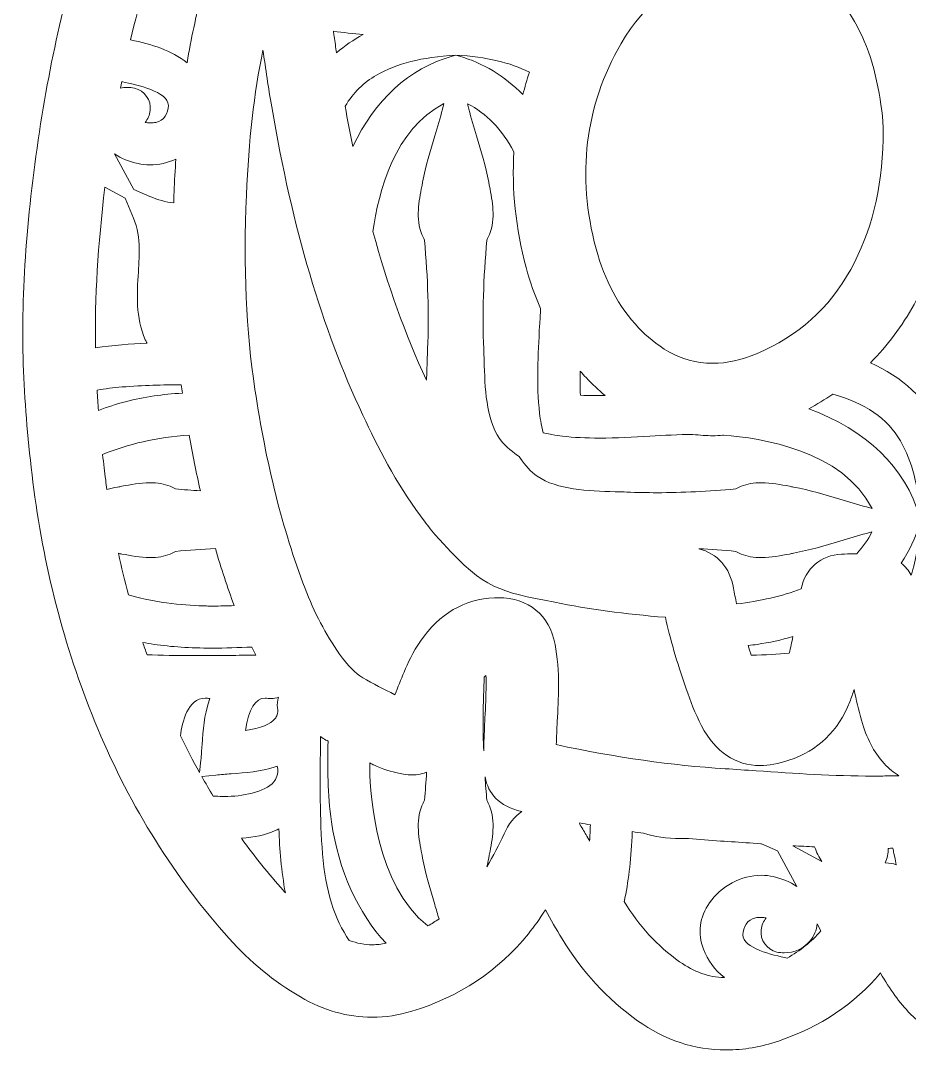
# Model space of a CAD drawing. Header units: inches. Extents: x 792 to 7891, y -1102 to 2748.
# Drawn here: x 3849 to 4306, y -1095 to -566 of the extents above; entities that cross this region are included whole.
import ezdxf

# ---------------------------------------------------------------- set-up
doc = ezdxf.new("R2010")
doc.units = ezdxf.units.IN
doc.header["$MEASUREMENT"] = 0
doc.layers.add('Layer 1', color=7, linetype='Continuous')

# ---------------------------------------------------------------- blocks, each defined once
blk = doc.blocks.new('block 15')
at = {"layer": 'Layer 1', "lineweight": 0}
for points, knots in [([(4744.07, -555.47), (4738.58, -515.81), (4728.66, -478.35), (4714.58, -444.14), (4701.51, -412.35), (4681.05, -383.56), (4653.79, -358.56), (4636.15, -342.39), (4616.35, -332.86), (4594.94, -330.24), (4588.32, -329.43), (4581.64, -329.01), (4575.1, -329.01), (4559.79, -329.01), (4544.75, -331.24), (4530.32, -335.64), (4514.45, -317.03), (4496.29, -301.08), (4476.17, -288.06), (4478.48, -288.44), (4480.87, -288.64), (4483.33, -288.64), (4483.39, -288.64), (4483.97, -288.63), (4483.97, -288.63), (4488.54, -288.57), (4492.7, -288.46), (4497.28, -287.74), (4515.42, -284.91), (4529.08, -274.07), (4535.72, -257.24), (4543.94, -236.41), (4542.36, -216.49), (4531.23, -199.15), (4534.14, -197.76), (4537.17, -196.56), (4540.31, -195.57), (4540.51, -195.63), (4540.75, -195.69), (4541.02, -195.78), (4545.95, -197.24), (4551.14, -199.57), (4557.85, -203.34), (4568.58, -209.35), (4578.83, -216.43), (4588.32, -224.38), (4590.15, -226.07), (4595.3, -230.67), (4603.38, -230.67), (4606.37, -230.67), (4609.27, -230.03), (4612.02, -228.77), (4616.21, -226.86), (4625.81, -220.75), (4624.56, -205.27), (4623.44, -190.58), (4614.05, -181.19), (4610.97, -178.11), (4602.68, -169.83), (4593.38, -164.75), (4585.18, -160.26), (4574.17, -154.24), (4562.38, -151.23), (4549.07, -151.05), (4549.07, -151.05), (4547.24, -151.04), (4547.24, -151.04), (4523.28, -151.04), (4501.75, -157.27), (4483.25, -169.57), (4482.27, -170.22), (4481.66, -170.4), (4480.39, -170.4), (4480.04, -170.4), (4479.68, -170.38), (4479.28, -170.36), (4476.5, -170.17), (4473.7, -170.07), (4470.97, -170.07), (4443.61, -170.07), (4418.63, -179.48), (4396.72, -198.04), (4391.26, -202.66), (4386.11, -207.55), (4381.31, -212.67), (4380.28, -191.22), (4377.92, -172.97), (4374.01, -155.84), (4372.25, -148.15), (4370.27, -142), (4367.76, -136.48), (4360.73, -120.96), (4350, -105.1), (4323.77, -105.1), (4320.71, -105.1), (4317.48, -105.31), (4313.87, -105.74), (4300.78, -107.3), (4287.93, -109.66), (4275.51, -111.94), (4275.51, -111.94), (4267.02, -113.49), (4267.02, -113.49), (4262.03, -114.39), (4256.8, -116.05), (4251.48, -118.42), (4248.35, -119.81), (4238.82, -124.04), (4235.16, -134.4), (4231.53, -144.72), (4236.23, -153.88), (4237.77, -156.89), (4239.15, -159.58), (4240.65, -162.23), (4241.98, -164.57), (4241.98, -164.57), (4242.03, -164.67), (4242.03, -164.67), (4243.01, -166.39), (4243.92, -168.01), (4244.8, -169.67), (4248.86, -177.28), (4251.58, -185.36), (4253.13, -194.37), (4253.53, -196.67), (4253.85, -198.99), (4254.11, -201.34), (4252.34, -199.48), (4250.49, -197.7), (4248.54, -195.98), (4223.35, -173.67), (4194.23, -162.37), (4162.01, -162.37), (4160.45, -162.37), (4158.86, -162.39), (4157.29, -162.45), (4127.81, -163.42), (4102.96, -174.03), (4083.42, -193.97), (4058.05, -194.3), (4038.64, -206.93), (4022.98, -219.28), (4013.76, -226.54), (4009.07, -236.01), (4009.04, -247.43), (4009.02, -254.6), (4013.19, -261.21), (4019.68, -264.28), (4022.15, -265.45), (4024.9, -266.07), (4027.63, -266.07), (4031.94, -266.07), (4036.13, -264.56), (4039.48, -261.81), (4039.48, -261.81), (4042.47, -259.32), (4042.47, -259.32), (4043.71, -258.28), (4044.69, -257.47), (4045.66, -256.72), (4049.04, -254.09), (4052.62, -251.6), (4056.35, -249.24), (4056.09, -263.31), (4061.02, -276.22), (4070.23, -285.61), (4079.27, -294.82), (4091.7, -299.9), (4105.22, -299.9), (4106.14, -299.9), (4107.06, -299.87), (4107.98, -299.83), (4108.98, -299.78), (4109.97, -299.71), (4110.95, -299.63), (4104.15, -304.43), (4097.84, -309.82), (4092.02, -315.79), (4087.25, -315.28), (4082.43, -315.02), (4077.64, -315.02), (4070.92, -315.02), (4064.12, -315.52), (4057.41, -316.52), (4025.88, -321.2), (3996.83, -335.87), (3971.08, -360.13), (3956.2, -374.14), (3943.34, -390.38), (3931.76, -409.76), (3913.95, -439.58), (3898.98, -472.16), (3886.01, -509.37), (3873.74, -544.54), (3864.61, -583.14), (3858.08, -627.38), (3851.44, -672.45), (3849.03, -712.41), (3850.7, -749.54), (3851.53, -767.8), (3853.21, -786.54), (3855.85, -806.82), (3861.46, -849.8), (3872.51, -891.17), (3888.69, -929.77), (3905.56, -970.02), (3928.25, -1006.26), (3956.13, -1037.47), (3966.76, -1049.36), (3979.07, -1059.45), (3992.73, -1067.45), (4004.52, -1074.35), (4016.92, -1077.85), (4029.61, -1077.85), (4036.4, -1077.85), (4043.24, -1076.83), (4049.95, -1074.8), (4074.31, -1067.45), (4094.48, -1054.05), (4109.88, -1034.98), (4112.87, -1031.27), (4115.75, -1027.23), (4118.57, -1022.77), (4121.34, -1027.7), (4124.2, -1032.67), (4127.15, -1037.58), (4137.22, -1054.33), (4150.28, -1068.49), (4165.98, -1079.68), (4179.94, -1089.63), (4195.25, -1094.67), (4211.47, -1094.67), (4220.31, -1094.67), (4229.34, -1093.13), (4238.3, -1090.09), (4259.88, -1082.77), (4277.46, -1071.04), (4290.7, -1055.13), (4290.71, -1055.16), (4290.73, -1055.19), (4290.74, -1055.21), (4295.54, -1063.6), (4300.55, -1070.44), (4306.04, -1076.13), (4316, -1086.44), (4328.34, -1091.89), (4341.74, -1091.89), (4348.13, -1091.89), (4354.63, -1090.63), (4361.06, -1088.15), (4377.8, -1081.69), (4391.67, -1071.82), (4402.4, -1058.77), (4414.15, -1077.37), (4432.06, -1089.18), (4454.55, -1093.04), (4461.73, -1094.28), (4469.06, -1094.9), (4476.36, -1094.9), (4485.26, -1094.9), (4494.22, -1093.97), (4502.99, -1092.13), (4525.96, -1087.32), (4547.54, -1077.17), (4572.97, -1059.22), (4598.8, -1040.98), (4621.29, -1017.69), (4641.72, -988.01), (4660.82, -960.27), (4677.41, -929.18), (4695.49, -887.2), (4712.31, -848.16), (4725.13, -803.89), (4734.68, -751.86), (4737.27, -737.77), (4739.37, -723.64), (4741.41, -709.97), (4742.42, -703.16), (4743.47, -696.11), (4744.58, -689.06), (4747.17, -672.68), (4748.7, -655.93), (4749.15, -639.27), (4749.87, -612.76), (4748.2, -585.35), (4744.07, -555.47)], [0, 0, 0, 0, 1, 1, 1, 2, 2, 2, 3, 3, 3, 4, 4, 4, 5, 5, 5, 6, 6, 6, 7, 7, 7, 8, 8, 8, 9, 9, 9, 10, 10, 10, 11, 11, 11, 12, 12, 12, 13, 13, 13, 14, 14, 14, 15, 15, 15, 16, 16, 16, 17, 17, 17, 18, 18, 18, 19, 19, 19, 20, 20, 20, 21, 21, 21, 22, 22, 22, 23, 23, 23, 24, 24, 24, 25, 25, 25, 26, 26, 26, 27, 27, 27, 28, 28, 28, 29, 29, 29, 30, 30, 30, 31, 31, 31, 32, 32, 32, 33, 33, 33, 34, 34, 34, 35, 35, 35, 36, 36, 36, 37, 37, 37, 38, 38, 38, 39, 39, 39, 40, 40, 40, 41, 41, 41, 42, 42, 42, 43, 43, 43, 44, 44, 44, 45, 45, 45, 46, 46, 46, 47, 47, 47, 48, 48, 48, 49, 49, 49, 50, 50, 50, 51, 51, 51, 52, 52, 52, 53, 53, 53, 54, 54, 54, 55, 55, 55, 56, 56, 56, 57, 57, 57, 58, 58, 58, 59, 59, 59, 60, 60, 60, 61, 61, 61, 62, 62, 62, 63, 63, 63, 64, 64, 64, 65, 65, 65, 66, 66, 66, 67, 67, 67, 68, 68, 68, 69, 69, 69, 70, 70, 70, 71, 71, 71, 72, 72, 72, 73, 73, 73, 74, 74, 74, 75, 75, 75, 76, 76, 76, 77, 77, 77, 78, 78, 78, 79, 79, 79, 80, 80, 80, 81, 81, 81, 82, 82, 82, 83, 83, 83, 84, 84, 84, 85, 85, 85, 86, 86, 86, 87, 87, 87, 88, 88, 88, 89, 89, 89, 90, 90, 90, 91, 91, 91, 92, 92, 92, 93, 93, 93, 94, 94, 94, 95, 95, 95, 95]), ([(3949.44, -484.72), (3953.29, -484.49), (3956.92, -484.27), (3960.51, -484.27), (3961.6, -484.27), (3962.6, -484.29), (3963.58, -484.33), (3968.81, -484.55), (3973.9, -485.75), (3979.14, -488.01), (3979.14, -488.01), (3987.46, -491.59), (3987.46, -491.59), (3987.46, -491.59), (3997.31, -509.79), (3997.31, -509.79), (3993.95, -507.55), (3989.88, -505.85), (3985.2, -504.8), (3983.24, -504.36), (3981.2, -504.13), (3979.13, -504.13), (3969.19, -504.13), (3959.25, -509.15), (3953.19, -517.22), (3948.77, -523.11), (3946.98, -529.92), (3948.01, -536.69), (3946.61, -539.02), (3945.53, -541.41), (3944.72, -543.92), (3943.9, -546.5), (3942.96, -549.43), (3942.16, -552.42), (3939.11, -563.78), (3936.58, -575.44), (3934.51, -587.72), (3926.63, -581.43), (3916.16, -578.11), (3905.54, -575.99), (3910.05, -556.55), (3915.16, -538.7), (3921.12, -521.62), (3925.46, -509.17), (3930.19, -496.93), (3935.21, -485.17), (3935.94, -485.19), (3936.68, -485.2), (3937.45, -485.2), (3941.5, -485.2), (3945.54, -484.95), (3949.44, -484.72)], [0, 0, 0, 0, 1, 1, 1, 2, 2, 2, 3, 3, 3, 4, 4, 4, 5, 5, 5, 6, 6, 6, 7, 7, 7, 8, 8, 8, 9, 9, 9, 10, 10, 10, 11, 11, 11, 12, 12, 12, 13, 13, 13, 14, 14, 14, 15, 15, 15, 16, 16, 16, 17, 17, 17, 17]), ([(4292.06, -626.83), (4292.06, -626.83), (4292.05, -627.08), (4292.05, -627.08), (4291.46, -652.86), (4286.02, -674.7), (4275.42, -693.85), (4264.32, -713.91), (4248.52, -728.07), (4227.11, -737.12), (4219.34, -740.41), (4211.76, -742.08), (4204.57, -742.08), (4187.29, -742.08), (4174.37, -732.21), (4166.57, -723.94), (4156.2, -712.93), (4149.02, -699.61), (4144.63, -683.22), (4134.55, -645.57), (4138.87, -610.13), (4157.49, -577.89), (4169.6, -556.92), (4186.96, -543.51), (4210.54, -536.89), (4216.38, -535.26), (4222.13, -534.42), (4227.62, -534.42), (4245.38, -534.42), (4261.44, -543.3), (4272.84, -559.42), (4281.4, -571.52), (4287.01, -585.9), (4289.98, -603.38), (4291.33, -611.35), (4292.51, -619.15), (4292.06, -626.83)], [0, 0, 0, 0, 1, 1, 1, 2, 2, 2, 3, 3, 3, 4, 4, 4, 5, 5, 5, 6, 6, 6, 7, 7, 7, 8, 8, 8, 9, 9, 9, 10, 10, 10, 11, 11, 11, 12, 12, 12, 12]), ([(4011.32, -582.7), (4010.92, -579.95), (4010.5, -577.08), (4010.06, -574.08), (4009.94, -573.25), (4009.82, -572.42), (4009.7, -571.58), (4014.8, -572.25), (4019.91, -572.79), (4024.97, -573.24), (4020.08, -575.83), (4015.52, -578.99), (4011.32, -582.7)], [0, 0, 0, 0, 1, 1, 1, 2, 2, 2, 3, 3, 3, 4, 4, 4, 4]), ([(4286.75, -954.03), (4266.81, -954.03), (4246.54, -952.65), (4226.94, -951.32), (4221.61, -950.96), (4216.28, -950.6), (4210.95, -950.26), (4183.57, -948.53), (4155.17, -944.49), (4124.19, -937.9), (4124.3, -933.93), (4124.5, -929.9), (4124.69, -925.99), (4124.98, -920.07), (4125.28, -913.94), (4125.34, -907.72), (4125.4, -900.21), (4124.81, -893.03), (4123.57, -886.39), (4120.77, -871.4), (4109.9, -862.46), (4094.49, -862.46), (4093.84, -862.46), (4093.17, -862.47), (4092.47, -862.5), (4076.97, -863.17), (4064.17, -870.63), (4054.44, -884.68), (4050.56, -890.29), (4047.89, -896.14), (4046, -900.61), (4044.36, -904.46), (4042.82, -908.38), (4041.33, -912.24), (4035.56, -909.4), (4030.06, -906.6), (4024.81, -903.5), (4020.86, -901.17), (4017.07, -897.31), (4012.86, -891.35), (4005.77, -881.3), (3999.8, -869.96), (3995.12, -857.64), (3983.57, -827.27), (3975.16, -793.86), (3969.41, -755.52), (3964.91, -725.46), (3963.47, -692.8), (3965.02, -655.68), (3966.19, -627.63), (3968.94, -603.49), (3973.53, -581.26), (3974.9, -590.78), (3976.33, -600.58), (3978, -610.33), (3988.77, -673.23), (4003.65, -723.56), (4024.85, -768.72), (4032.38, -784.75), (4041.79, -803.44), (4054.46, -820.4), (4054.46, -820.4), (4055.81, -822.24), (4055.81, -822.24), (4057.68, -824.78), (4059.61, -827.4), (4062, -830.1), (4085.23, -856.41), (4092.23, -858.62), (4118.11, -863.76), (4118.11, -863.76), (4123.37, -864.81), (4123.37, -864.81), (4140.77, -868.33), (4159.41, -870.85), (4180.26, -872.5), (4182.61, -883.46), (4185.97, -895.03), (4190.9, -909.22), (4193.02, -915.32), (4195.45, -921.85), (4198.85, -928.27), (4206, -941.78), (4216.11, -948.62), (4228.92, -948.62), (4233.46, -948.62), (4238.16, -947.77), (4243.69, -945.93), (4258.57, -941), (4269.08, -930.88), (4274.94, -915.85), (4275.75, -913.76), (4276.5, -911.67), (4277.18, -909.58), (4278.26, -914.85), (4279.53, -920.11), (4280.97, -925.34), (4283.5, -934.51), (4287.18, -941.56), (4292.55, -947.54), (4295.04, -950.31), (4297.64, -952.35), (4300.21, -953.85), (4298.48, -953.88), (4296.76, -953.91), (4295.03, -953.95), (4292.35, -954), (4289.57, -954.03), (4286.75, -954.03)], [0, 0, 0, 0, 1, 1, 1, 2, 2, 2, 3, 3, 3, 4, 4, 4, 5, 5, 5, 6, 6, 6, 7, 7, 7, 8, 8, 8, 9, 9, 9, 10, 10, 10, 11, 11, 11, 12, 12, 12, 13, 13, 13, 14, 14, 14, 15, 15, 15, 16, 16, 16, 17, 17, 17, 18, 18, 18, 19, 19, 19, 20, 20, 20, 21, 21, 21, 22, 22, 22, 23, 23, 23, 24, 24, 24, 25, 25, 25, 26, 26, 26, 27, 27, 27, 28, 28, 28, 29, 29, 29, 30, 30, 30, 31, 31, 31, 32, 32, 32, 33, 33, 33, 34, 34, 34, 35, 35, 35, 36, 36, 36, 36]), ([(4107.04, -604.12), (4097.65, -594.52), (4086.56, -587.8), (4074.39, -584.4), (4074.39, -584.4), (4072.51, -583.88), (4072.51, -583.88), (4072.51, -583.88), (4070.63, -584.4), (4070.63, -584.4), (4048.7, -590.52), (4030.87, -606.95), (4019.66, -630.75), (4018.29, -624.02), (4016.97, -617.12), (4015.72, -610.07), (4020, -603.07), (4025.28, -597.84), (4031.78, -594.12), (4042.29, -588.12), (4054.87, -584.92), (4072.51, -583.76), (4088.58, -584.82), (4100.44, -587.57), (4110.37, -592.58), (4109.12, -596.39), (4108.01, -600.24), (4107.04, -604.12)], [0, 0, 0, 0, 1, 1, 1, 2, 2, 2, 3, 3, 3, 4, 4, 4, 5, 5, 5, 6, 6, 6, 7, 7, 7, 8, 8, 8, 9, 9, 9, 9]), ([(3924.92, -609.64), (3924.9, -613.47), (3922.68, -617.69), (3918.5, -618.37), (3917.52, -618.53), (3916.56, -618.61), (3915.65, -618.61), (3914.67, -618.61), (3913.77, -618.52), (3912.97, -618.34), (3914.38, -616.7), (3915.33, -614.62), (3915.6, -612.29), (3916.22, -606.89), (3912.83, -602.08), (3907.54, -600.84), (3906.29, -600.55), (3905, -600.4), (3903.7, -600.4), (3902.56, -600.4), (3901.42, -600.52), (3900.3, -600.74), (3900.51, -599.63), (3900.73, -598.53), (3900.95, -597.42), (3901.11, -597.46), (3901.28, -597.49), (3901.45, -597.53), (3908.49, -599.03), (3924.98, -602.54), (3924.92, -609.64)], [0, 0, 0, 0, 1, 1, 1, 2, 2, 2, 3, 3, 3, 4, 4, 4, 5, 5, 5, 6, 6, 6, 7, 7, 7, 8, 8, 8, 9, 9, 9, 10, 10, 10, 10]), ([(4055.54, -648.99), (4055.4, -649.7), (4055.26, -650.44), (4055.11, -651.2), (4053.65, -658.63), (4051.83, -667.89), (4055.11, -675.94), (4055.49, -676.87), (4055.94, -677.8), (4056.48, -678.76), (4058.27, -698.25), (4058.82, -717.06), (4058.09, -734.65), (4058.01, -736.59), (4057.95, -738.58), (4057.89, -740.62), (4057.79, -743.88), (4057.69, -747.28), (4057.49, -750.71), (4046.62, -727.21), (4037.61, -702.2), (4029.99, -674.38), (4032.79, -654.11), (4041.2, -621.55), (4066.45, -608.74), (4066.45, -608.74), (4065.73, -611.52), (4065.73, -611.52), (4064.55, -616.09), (4063.14, -620.76), (4061.77, -625.27), (4059.46, -632.91), (4057.08, -640.81), (4055.54, -648.99)], [0, 0, 0, 0, 1, 1, 1, 2, 2, 2, 3, 3, 3, 4, 4, 4, 5, 5, 5, 6, 6, 6, 7, 7, 7, 8, 8, 8, 9, 9, 9, 10, 10, 10, 11, 11, 11, 11]), ([(4283.59, -815.83), (4279.02, -814.64), (4274.35, -813.23), (4269.83, -811.87), (4262.19, -809.56), (4254.29, -807.18), (4246.12, -805.64), (4245.41, -805.5), (4244.67, -805.36), (4243.92, -805.21), (4239.54, -804.35), (4234.59, -803.38), (4229.54, -803.38), (4225.59, -803.38), (4222.2, -803.97), (4219.17, -805.21), (4218.24, -805.58), (4217.31, -806.04), (4216.35, -806.57), (4202.45, -807.86), (4188.86, -808.51), (4175.96, -808.51), (4170.74, -808.51), (4165.53, -808.4), (4160.46, -808.19), (4158.49, -808.11), (4156.46, -808.05), (4154.39, -807.99), (4140.49, -807.57), (4124.75, -807.09), (4114.37, -800.06), (4111.04, -797.81), (4108.26, -794.32), (4105.76, -790.88), (4105.76, -790.88), (4105.12, -789.99), (4105.12, -789.99), (4105.12, -789.99), (4104.23, -789.35), (4104.23, -789.35), (4100.79, -786.85), (4097.31, -784.07), (4095.05, -780.74), (4088.02, -770.36), (4087.54, -754.62), (4087.12, -740.73), (4087.06, -738.65), (4087, -736.62), (4086.92, -734.65), (4086.19, -717.05), (4086.74, -698.24), (4088.54, -678.76), (4089.07, -677.8), (4089.52, -676.87), (4089.9, -675.94), (4093.18, -667.89), (4091.36, -658.63), (4089.9, -651.19), (4089.75, -650.43), (4089.61, -649.7), (4089.47, -648.99), (4087.93, -640.81), (4085.55, -632.91), (4083.24, -625.27), (4081.88, -620.76), (4080.47, -616.09), (4079.28, -611.52), (4079.28, -611.52), (4078.57, -608.76), (4078.57, -608.76), (4088.19, -613.67), (4096.19, -621.93), (4102.45, -633.41), (4101.2, -652.7), (4103.31, -672.68), (4108.71, -692.85), (4110.66, -700.12), (4113.15, -707.21), (4116.14, -713.95), (4115.99, -716.92), (4115.81, -719.9), (4115.64, -722.87), (4114.78, -737.54), (4113.9, -752.71), (4115.62, -767.77), (4115.81, -769.42), (4116.1, -771.18), (4116.49, -773.14), (4116.49, -773.14), (4117.41, -777.7), (4117.41, -777.7), (4117.41, -777.7), (4121.97, -778.62), (4121.97, -778.62), (4123.93, -779.01), (4125.69, -779.3), (4127.34, -779.49), (4133.2, -780.16), (4139.45, -780.48), (4146.44, -780.48), (4155.12, -780.48), (4163.86, -779.98), (4172.32, -779.49), (4179.54, -779.08), (4187.01, -778.65), (4194.26, -778.55), (4198.03, -779.03), (4201.41, -779.26), (4204.57, -779.26), (4206.33, -779.26), (4207.99, -779.14), (4209.6, -779.02), (4209.6, -779.02), (4210.12, -778.98), (4210.12, -778.98), (4229.16, -780.37), (4271.35, -786.85), (4286.38, -816.55), (4286.38, -816.55), (4283.59, -815.83), (4283.59, -815.83)], [0, 0, 0, 0, 1, 1, 1, 2, 2, 2, 3, 3, 3, 4, 4, 4, 5, 5, 5, 6, 6, 6, 7, 7, 7, 8, 8, 8, 9, 9, 9, 10, 10, 10, 11, 11, 11, 12, 12, 12, 13, 13, 13, 14, 14, 14, 15, 15, 15, 16, 16, 16, 17, 17, 17, 18, 18, 18, 19, 19, 19, 20, 20, 20, 21, 21, 21, 22, 22, 22, 23, 23, 23, 24, 24, 24, 25, 25, 25, 26, 26, 26, 27, 27, 27, 28, 28, 28, 29, 29, 29, 30, 30, 30, 31, 31, 31, 32, 32, 32, 33, 33, 33, 34, 34, 34, 35, 35, 35, 36, 36, 36, 37, 37, 37, 38, 38, 38, 39, 39, 39, 40, 40, 40, 40]), ([(3909.38, -639.55), (3911.33, -640), (3913.37, -640.22), (3915.44, -640.22), (3920, -640.22), (3924.59, -639.13), (3928.8, -637.18), (3928.41, -642.77), (3928.1, -648.39), (3927.86, -654.13), (3927.79, -655.93), (3927.72, -657.78), (3927.66, -659.74), (3923.58, -659.24), (3919.56, -658.12), (3915.44, -656.35), (3915.44, -656.35), (3907.12, -652.76), (3907.12, -652.76), (3907.12, -652.76), (3897.28, -634.56), (3897.28, -634.56), (3900.63, -636.8), (3904.7, -638.5), (3909.38, -639.55)], [0, 0, 0, 0, 1, 1, 1, 2, 2, 2, 3, 3, 3, 4, 4, 4, 5, 5, 5, 6, 6, 6, 7, 7, 7, 8, 8, 8, 8]), ([(3902.66, -657.22), (3902.66, -657.22), (3906.25, -665.54), (3906.25, -665.54), (3908.5, -670.78), (3909.7, -675.87), (3909.92, -681.1), (3910.11, -685.63), (3909.82, -690.31), (3909.51, -695.26), (3908.79, -706.62), (3908.05, -718.37), (3913.09, -729.95), (3913.37, -730.58), (3913.66, -731.2), (3913.96, -731.81), (3905.53, -732.11), (3896.57, -732.74), (3887.48, -734.1), (3887.08, -708.5), (3888.68, -681.36), (3892.36, -651.64), (3892.36, -651.64), (3902.66, -657.22), (3902.66, -657.22)], [0, 0, 0, 0, 1, 1, 1, 2, 2, 2, 3, 3, 3, 4, 4, 4, 5, 5, 5, 6, 6, 6, 7, 7, 7, 8, 8, 8, 8]), ([(4324.69, -742.59), (4326.87, -749.89), (4329.49, -756.42), (4332.65, -762.41), (4329.18, -766.48), (4326.25, -770.78), (4323.89, -775.26), (4323.57, -775.89), (4323.25, -776.51), (4322.94, -777.15), (4322.62, -776.51), (4322.3, -775.89), (4321.98, -775.26), (4314.26, -760.58), (4301.56, -748.97), (4285.57, -741.78), (4294.32, -732.96), (4301.83, -722.93), (4307.96, -711.85), (4312.89, -702.94), (4316.95, -693.66), (4320.15, -683.95), (4319.46, -689.62), (4319.02, -695.5), (4318.82, -701.61), (4318.48, -714.78), (4320.4, -728.18), (4324.69, -742.59)], [0, 0, 0, 0, 1, 1, 1, 2, 2, 2, 3, 3, 3, 4, 4, 4, 5, 5, 5, 6, 6, 6, 7, 7, 7, 8, 8, 8, 9, 9, 9, 9]), ([(4136.51, -746.14), (4137.5, -747.26), (4138.5, -748.37), (4139.51, -749.44), (4142.63, -752.75), (4145.88, -755.8), (4149.26, -758.59), (4147.41, -758.64), (4145.51, -758.67), (4143.6, -758.67), (4141.1, -758.67), (4138.78, -758.61), (4136.61, -758.5), (4136.39, -754.33), (4136.41, -750.15), (4136.51, -746.14)], [0, 0, 0, 0, 1, 1, 1, 2, 2, 2, 3, 3, 3, 4, 4, 4, 5, 5, 5, 5]), ([(3901.2, -754.23), (3911.88, -753.38), (3922.54, -753.13), (3931.53, -753.06), (3931.72, -754.54), (3931.91, -755.98), (3932.11, -757.37), (3926.91, -757.68), (3922.11, -758.16), (3917.58, -758.82), (3907.76, -760.25), (3898.04, -762.8), (3889, -766.28), (3888.73, -762.78), (3888.49, -759.3), (3888.29, -755.86), (3892.41, -755.13), (3896.73, -754.59), (3901.2, -754.23)], [0, 0, 0, 0, 1, 1, 1, 2, 2, 2, 3, 3, 3, 4, 4, 4, 5, 5, 5, 6, 6, 6, 6]), ([(4310.71, -824.48), (4310.71, -824.48), (4311.23, -822.6), (4311.23, -822.6), (4311.23, -822.6), (4310.71, -820.72), (4310.71, -820.72), (4303.76, -795.83), (4283.08, -776), (4253.91, -765.44), (4258.11, -763.15), (4262.2, -760.65), (4266.16, -757.94), (4282.77, -762.43), (4294.47, -770.48), (4300.99, -781.88), (4306.99, -792.39), (4310.19, -804.97), (4311.35, -822.6), (4310.61, -833.83), (4309.05, -843.01), (4306.46, -850.9), (4305.22, -848.5), (4303.47, -846.38), (4301.34, -844.72), (4305.57, -838.41), (4308.71, -831.63), (4310.71, -824.48)], [0, 0, 0, 0, 1, 1, 1, 2, 2, 2, 3, 3, 3, 4, 4, 4, 5, 5, 5, 6, 6, 6, 7, 7, 7, 8, 8, 8, 9, 9, 9, 9]), ([(3935.6, -778.93), (3937.34, -788.75), (3939.28, -798.32), (3941.39, -807.54), (3936.94, -807.27), (3932.73, -806.95), (3928.66, -806.57), (3927.7, -806.04), (3926.77, -805.58), (3925.84, -805.21), (3922.81, -803.97), (3919.42, -803.38), (3915.47, -803.38), (3910.42, -803.38), (3905.47, -804.35), (3901.09, -805.21), (3900.34, -805.36), (3899.6, -805.5), (3898.89, -805.64), (3897.01, -805.99), (3895.17, -806.39), (3893.39, -806.81), (3893.17, -805.24), (3892.94, -803.62), (3892.73, -802), (3892.19, -797.88), (3891.68, -793.63), (3891.16, -788.91), (3903.8, -783.52), (3919.24, -780.06), (3935.6, -778.93)], [0, 0, 0, 0, 1, 1, 1, 2, 2, 2, 3, 3, 3, 4, 4, 4, 5, 5, 5, 6, 6, 6, 7, 7, 7, 8, 8, 8, 9, 9, 9, 10, 10, 10, 10]), ([(4216.35, -838.64), (4217.31, -839.17), (4218.24, -839.62), (4219.17, -840), (4222.2, -841.23), (4225.59, -841.83), (4229.54, -841.83), (4234.59, -841.83), (4239.54, -840.86), (4243.92, -840), (4244.67, -839.85), (4245.41, -839.71), (4246.12, -839.57), (4254.29, -838.03), (4262.19, -835.65), (4269.83, -833.34), (4274.35, -831.97), (4279.02, -830.56), (4283.59, -829.38), (4283.59, -829.38), (4286.35, -828.67), (4286.35, -828.67), (4284.3, -832.67), (4281.68, -836.4), (4278.49, -839.83), (4276.28, -839.85), (4274.15, -839.93), (4272.26, -840.01), (4272.26, -840.01), (4270.69, -840.07), (4270.69, -840.07), (4260.26, -840.47), (4251.98, -847.61), (4249.98, -857.89), (4240.15, -861.61), (4228.86, -864.23), (4216.83, -865.6), (4216.22, -862.85), (4215.7, -860.19), (4215.25, -857.54), (4213.45, -847.05), (4206.92, -839.76), (4197.38, -837.27), (4203.61, -837.59), (4209.95, -838.04), (4216.35, -838.64)], [0, 0, 0, 0, 1, 1, 1, 2, 2, 2, 3, 3, 3, 4, 4, 4, 5, 5, 5, 6, 6, 6, 7, 7, 7, 8, 8, 8, 9, 9, 9, 10, 10, 10, 11, 11, 11, 12, 12, 12, 13, 13, 13, 14, 14, 14, 15, 15, 15, 15]), ([(3901.09, -840), (3905.47, -840.86), (3910.42, -841.83), (3915.47, -841.83), (3919.42, -841.83), (3922.81, -841.23), (3925.84, -840), (3926.77, -839.62), (3927.7, -839.17), (3928.66, -838.64), (3935.37, -838.02), (3942.22, -837.54), (3949.09, -837.22), (3952.02, -847.23), (3955.25, -857.04), (3958.72, -866.47), (3955.09, -866.62), (3951.35, -866.72), (3947.65, -866.72), (3946.59, -866.72), (3945.53, -866.71), (3944.46, -866.69), (3934.53, -866.53), (3919.83, -865.38), (3904.47, -860.99), (3902.56, -853.91), (3900.83, -846.77), (3899.28, -839.65), (3899.87, -839.76), (3900.47, -839.88), (3901.09, -840)], [0, 0, 0, 0, 1, 1, 1, 2, 2, 2, 3, 3, 3, 4, 4, 4, 5, 5, 5, 6, 6, 6, 7, 7, 7, 8, 8, 8, 9, 9, 9, 10, 10, 10, 10]), ([(4245.73, -882.39), (4245.19, -885.2), (4244.57, -888.08), (4243.84, -890.97), (4243.83, -890.98), (4243.82, -890.98), (4243.81, -890.98), (4237.86, -891.45), (4231.57, -891.77), (4224.31, -891.96), (4223.74, -890.26), (4223.2, -888.61), (4222.69, -886.99), (4224.34, -886.81), (4225.91, -886.61), (4227.43, -886.39), (4233.63, -885.48), (4239.76, -884.15), (4245.73, -882.39)], [0, 0, 0, 0, 1, 1, 1, 2, 2, 2, 3, 3, 3, 4, 4, 4, 5, 5, 5, 6, 6, 6, 6]), ([(3917.58, -886.39), (3926.44, -887.68), (3936.14, -888.31), (3947.24, -888.31), (3947.24, -888.31), (3947.25, -888.31), (3947.25, -888.31), (3954.2, -888.31), (3961.12, -888.07), (3967.74, -887.78), (3968.44, -889.2), (3969.14, -890.59), (3969.85, -891.97), (3965.31, -891.99), (3960.75, -892.03), (3956.3, -892.07), (3950.47, -892.12), (3944.44, -892.17), (3938.52, -892.17), (3929.08, -892.17), (3921.14, -892.03), (3913.96, -891.73), (3913.2, -889.58), (3912.48, -887.47), (3911.78, -885.41), (3913.72, -885.78), (3915.66, -886.11), (3917.58, -886.39)], [0, 0, 0, 0, 1, 1, 1, 2, 2, 2, 3, 3, 3, 4, 4, 4, 5, 5, 5, 6, 6, 6, 7, 7, 7, 8, 8, 8, 9, 9, 9, 9]), ([(4086.92, -910.55), (4087, -908.5), (4087.07, -906.36), (4087.14, -904.18), (4087.14, -904.18), (4087.17, -903.2), (4087.17, -903.2), (4087.47, -902.88), (4087.77, -902.59), (4088.05, -902.32), (4088.13, -903.97), (4088.17, -905.66), (4088.15, -907.39), (4088.1, -912.92), (4087.83, -918.38), (4087.55, -924.17), (4087.34, -928.44), (4087.1, -933.29), (4086.98, -937.98), (4086.98, -937.98), (4086.89, -940.99), (4086.89, -940.99), (4086.5, -930.53), (4086.51, -920.36), (4086.92, -910.55)], [0, 0, 0, 0, 1, 1, 1, 2, 2, 2, 3, 3, 3, 4, 4, 4, 5, 5, 5, 6, 6, 6, 7, 7, 7, 8, 8, 8, 8]), ([(3943.82, -913.99), (3944.57, -913.99), (3945.37, -914.07), (3946.2, -914.21), (3946.21, -914.21), (3946.21, -914.21), (3946.22, -914.21), (3946.09, -914.56), (3945.96, -914.92), (3945.84, -915.27), (3943.28, -922.87), (3942.76, -930.52), (3942.25, -937.92), (3942.06, -940.65), (3941.88, -943.23), (3941.61, -945.8), (3941.61, -945.8), (3940.92, -952.21), (3940.92, -952.21), (3937.52, -946.11), (3934.25, -939.8), (3931.14, -933.36), (3932.05, -926.33), (3934.92, -913.99), (3943.82, -913.99)], [0, 0, 0, 0, 1, 1, 1, 2, 2, 2, 3, 3, 3, 4, 4, 4, 5, 5, 5, 6, 6, 6, 7, 7, 7, 8, 8, 8, 8]), ([(3976.2, -914.12), (3976.73, -914.19), (3977.26, -914.23), (3977.79, -914.23), (3979.08, -914.23), (3980.35, -914), (3981.55, -913.56), (3980.93, -915.25), (3980.74, -917.08), (3981, -918.91), (3981.44, -922.03), (3980.57, -923.56), (3979.77, -924.54), (3977.48, -927.37), (3972.38, -929.38), (3964.57, -930.55), (3966.23, -919.56), (3969.6, -914), (3974.62, -914), (3975.12, -914), (3975.65, -914.04), (3976.2, -914.12)], [0, 0, 0, 0, 1, 1, 1, 2, 2, 2, 3, 3, 3, 4, 4, 4, 5, 5, 5, 6, 6, 6, 7, 7, 7, 7]), ([(4029.7, -1040.65), (4025.8, -1040.65), (4021.83, -1039.89), (4017.88, -1038.38), (4010.26, -1027.82), (4005.64, -1012.87), (4004.13, -993.91), (4002.69, -975.79), (4002.86, -957.01), (4003.03, -938.84), (4003.04, -937.15), (4003.06, -935.45), (4003.07, -933.75), (4004, -934.37), (4004.95, -934.96), (4005.9, -935.52), (4006.27, -935.74), (4006.64, -935.95), (4007, -936.15), (4006.59, -949.3), (4006.65, -963.29), (4008.72, -977.53), (4012.35, -1002.45), (4022.36, -1024.5), (4036.74, -1039.85), (4034.38, -1040.38), (4032.02, -1040.65), (4029.7, -1040.65)], [0, 0, 0, 0, 1, 1, 1, 2, 2, 2, 3, 3, 3, 4, 4, 4, 5, 5, 5, 6, 6, 6, 7, 7, 7, 8, 8, 8, 9, 9, 9, 9]), ([(3949.31, -953.5), (3951.88, -953.23), (3954.46, -953.05), (3957.19, -952.86), (3964.59, -952.35), (3972.25, -951.83), (3979.84, -949.27), (3980.19, -949.15), (3980.55, -949.02), (3980.9, -948.89), (3980.9, -948.9), (3980.9, -948.9), (3980.9, -948.91), (3981.66, -953.32), (3980.25, -955.6), (3979.13, -956.93), (3974.42, -962.51), (3962.58, -964.5), (3953.87, -964.5), (3953.48, -964.5), (3953.09, -964.49), (3952.71, -964.48), (3951.15, -964.45), (3949.59, -964.39), (3947.98, -964.32), (3945.98, -961.04), (3944.01, -957.69), (3942.08, -954.28), (3942.08, -954.28), (3949.31, -953.5), (3949.31, -953.5)], [0, 0, 0, 0, 1, 1, 1, 2, 2, 2, 3, 3, 3, 4, 4, 4, 5, 5, 5, 6, 6, 6, 7, 7, 7, 8, 8, 8, 9, 9, 9, 10, 10, 10, 10]), ([(4028.4, -947.31), (4028.8, -947.51), (4030.42, -948.3), (4030.42, -948.3), (4035.06, -950.56), (4039.71, -951.72), (4043.1, -952.57), (4045.45, -953.16), (4047.65, -953.44), (4049.8, -953.44), (4051.61, -953.44), (4054.45, -953.21), (4057.56, -952.09), (4057.27, -956.92), (4056.91, -961.72), (4056.48, -966.45), (4055.94, -967.41), (4055.49, -968.34), (4055.11, -969.27), (4051.83, -977.32), (4053.65, -986.58), (4055.11, -994.01), (4055.26, -994.77), (4055.4, -995.51), (4055.54, -996.22), (4057.08, -1004.42), (4059.47, -1012.36), (4061.78, -1020.03), (4062.51, -1022.45), (4063.25, -1024.92), (4063.97, -1027.4), (4062.13, -1028.65), (4060.2, -1029.86), (4058.18, -1031.01), (4031.51, -1009.73), (4028.65, -964.45), (4028.42, -950.65), (4028.4, -949.53), (4028.39, -948.41), (4028.4, -947.31)], [0, 0, 0, 0, 1, 1, 1, 2, 2, 2, 3, 3, 3, 4, 4, 4, 5, 5, 5, 6, 6, 6, 7, 7, 7, 8, 8, 8, 9, 9, 9, 10, 10, 10, 11, 11, 11, 12, 12, 12, 13, 13, 13, 13]), ([(4089.9, -969.27), (4089.52, -968.34), (4089.07, -967.41), (4088.54, -966.45), (4088.17, -962.43), (4087.85, -958.44), (4087.58, -954.49), (4089.36, -963.19), (4094.48, -969.29), (4106.49, -972.26), (4102.66, -974.84), (4099.56, -978.72), (4097.37, -983.77), (4094.73, -989.35), (4091.87, -995.08), (4088.57, -1000.58), (4088.9, -999.14), (4089.2, -997.68), (4089.47, -996.22), (4089.61, -995.51), (4089.75, -994.77), (4089.9, -994.02), (4091.36, -986.58), (4093.18, -977.32), (4089.9, -969.27)], [0, 0, 0, 0, 1, 1, 1, 2, 2, 2, 3, 3, 3, 4, 4, 4, 5, 5, 5, 6, 6, 6, 7, 7, 7, 8, 8, 8, 8]), ([(4136.2, -978.11), (4138.07, -978.45), (4139.91, -978.79), (4141.72, -979.11), (4141.61, -981.99), (4141.48, -984.73), (4141.33, -987.37), (4141.01, -986.81), (4140.69, -986.24), (4140.37, -985.68), (4139.22, -983.67), (4138.08, -981.78), (4136.81, -979.7), (4136.81, -979.7), (4136.13, -978.58), (4136.13, -978.58), (4136.15, -978.42), (4136.18, -978.26), (4136.2, -978.11)], [0, 0, 0, 0, 1, 1, 1, 2, 2, 2, 3, 3, 3, 4, 4, 4, 5, 5, 5, 6, 6, 6, 6]), ([(3985.04, -1013.99), (3984.64, -1013.56), (3984.25, -1013.13), (3983.86, -1012.69), (3976.43, -1004.37), (3969.26, -995.42), (3962.44, -985.95), (3969.09, -985.53), (3974.71, -984.25), (3979.85, -982.02), (3980.48, -981.74), (3981.1, -981.46), (3981.71, -981.15), (3982.07, -991.59), (3982.95, -1002.8), (3985.04, -1013.99)], [0, 0, 0, 0, 1, 1, 1, 2, 2, 2, 3, 3, 3, 4, 4, 4, 5, 5, 5, 5]), ([(4235.63, -1005.65), (4233.67, -1005.21), (4231.63, -1004.99), (4229.56, -1004.99), (4219.23, -1004.99), (4208.75, -1010.52), (4202.85, -1019.09), (4197.81, -1026.4), (4196.72, -1034.87), (4199.79, -1042.93), (4201.98, -1048.67), (4205.53, -1053.5), (4210.51, -1057.47), (4202.42, -1057.28), (4194.91, -1054.63), (4187.56, -1049.4), (4176.06, -1041.19), (4166.46, -1030.78), (4159.04, -1018.44), (4159.19, -1017.85), (4159.33, -1017.24), (4159.46, -1016.6), (4161.51, -1006.58), (4162.7, -995.85), (4163.2, -982.56), (4165.19, -982.85), (4167.13, -983.12), (4169.04, -983.37), (4174.64, -985.22), (4180.72, -986.08), (4188.09, -986.08), (4189.38, -986.08), (4190.7, -986.06), (4192.13, -986.01), (4197.52, -986.51), (4203.07, -987.03), (4208.61, -987.38), (4213.54, -987.69), (4218.48, -988.02), (4223.41, -988.36), (4223.41, -988.36), (4229.28, -988.75), (4229.28, -988.75), (4229.38, -988.79), (4229.48, -988.82), (4229.57, -988.87), (4229.57, -988.87), (4237.89, -992.44), (4237.89, -992.44), (4237.89, -992.44), (4247.74, -1010.65), (4247.74, -1010.65), (4244.38, -1008.41), (4240.31, -1006.71), (4235.63, -1005.65)], [0, 0, 0, 0, 1, 1, 1, 2, 2, 2, 3, 3, 3, 4, 4, 4, 5, 5, 5, 6, 6, 6, 7, 7, 7, 8, 8, 8, 9, 9, 9, 10, 10, 10, 11, 11, 11, 12, 12, 12, 13, 13, 13, 14, 14, 14, 15, 15, 15, 16, 16, 16, 17, 17, 17, 18, 18, 18, 18]), ([(4245.67, -989.79), (4249.59, -990.01), (4253.31, -990.21), (4256.88, -990.38), (4257.86, -993.15), (4259.09, -995.65), (4260.55, -997.83), (4260.55, -997.83), (4245.67, -989.79), (4245.67, -989.79)], [0, 0, 0, 0, 1, 1, 1, 2, 2, 2, 3, 3, 3, 3]), ([(4294.7, -991.15), (4295.07, -991.14), (4296.62, -991.11), (4297.03, -991.1), (4297.23, -992.04), (4297.42, -992.94), (4297.61, -993.8), (4297.61, -993.8), (4298.01, -995.63), (4298.01, -995.63), (4298.29, -996.92), (4298.56, -998.23), (4298.82, -999.54), (4297.08, -998.97), (4295.25, -998.64), (4293.36, -998.6), (4293.36, -998.6), (4293.15, -998.6), (4293.15, -998.6), (4294.21, -996.26), (4294.74, -993.7), (4294.7, -991.15)], [0, 0, 0, 0, 1, 1, 1, 2, 2, 2, 3, 3, 3, 4, 4, 4, 5, 5, 5, 6, 6, 6, 7, 7, 7, 7]), ([(4226.51, -1026.84), (4227.49, -1026.68), (4228.45, -1026.6), (4229.36, -1026.6), (4230.34, -1026.6), (4231.24, -1026.69), (4232.04, -1026.87), (4230.63, -1028.51), (4229.68, -1030.59), (4229.42, -1032.91), (4228.79, -1038.31), (4232.18, -1043.13), (4237.47, -1044.37), (4238.72, -1044.66), (4240.01, -1044.8), (4241.31, -1044.8), (4246.38, -1044.8), (4251.33, -1042.53), (4254.54, -1038.71), (4256.68, -1036.17), (4257.92, -1033.16), (4258.18, -1029.97), (4258.18, -1029.97), (4260.14, -1033.57), (4260.14, -1033.57), (4255.17, -1039.08), (4249.46, -1043.68), (4242.81, -1047.52), (4235.43, -1045.94), (4220.04, -1042.43), (4220.09, -1035.57), (4220.12, -1031.74), (4222.33, -1027.52), (4226.51, -1026.84)], [0, 0, 0, 0, 1, 1, 1, 2, 2, 2, 3, 3, 3, 4, 4, 4, 5, 5, 5, 6, 6, 6, 7, 7, 7, 8, 8, 8, 9, 9, 9, 10, 10, 10, 11, 11, 11, 11])]:
    blk.add_open_spline(points, degree=3, knots=knots, dxfattribs=at)

msp = doc.modelspace()

# ---------------------------------------------------------------- block references
at = {"layer": 'Layer 1'}
msp.add_blockref('block 15', (0, 0), dxfattribs=at)

doc.saveas('drawing.dxf')
